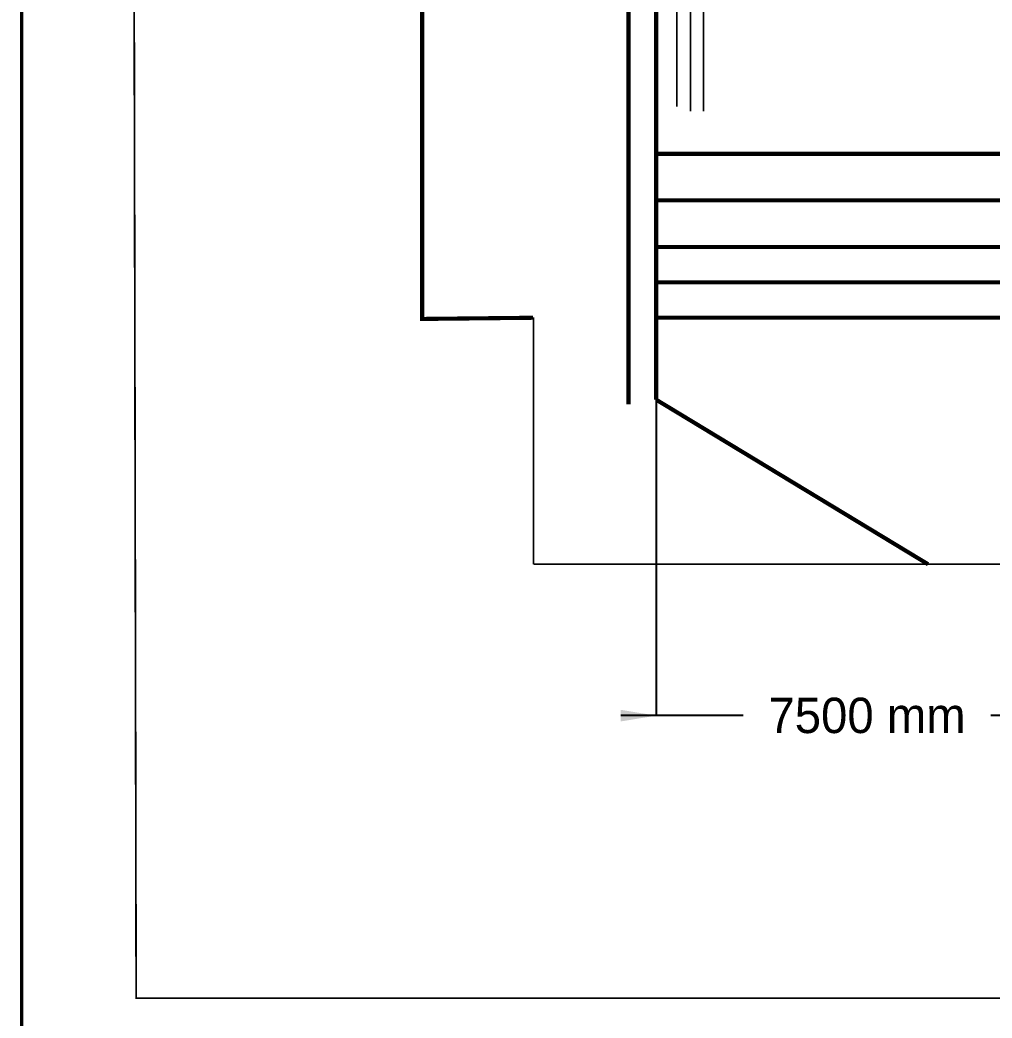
# Model space of a CAD drawing. Extents: x 0.4 to 11.4, y 0.4 to 16.2.
# Drawn here: x 0.361 to 3.109, y 2.902 to 5.723 of the extents above; entities that cross this region are included whole.
import ezdxf

# ---------------------------------------------------------------- set-up
doc = ezdxf.new("R2010")
doc.units = 0
doc.header["$MEASUREMENT"] = 0
doc.dimstyles.get("Standard").update_dxf_attribs({"dimtxt": 0.1, "dimasz": 0.1, "dimexe": 1.25, "dimexo": 0.625, "dimtad": 1, "dimtxsty": 'Standard', "dimcen": 2.5, "dimazin": 3, "dimtfac": 1, "dimtmove": 0, "dimatfit": 3})

# ---------------------------------------------------------------- blocks, each defined once
blk = doc.blocks.new('_CLOSEDFILLED')
at = {"color": 0, "linetype": 'BYBLOCK'}
blk.add_solid([(-1, 0.164), (0, 0), (-1, -0.164)], dxfattribs=at)
blk = doc.blocks.new('*D5')
for p, q in [((2.1594, 5.3445), (2.1594, 3.7566)), ((3.3511, 5.3445), (3.3511, 3.7566)), ((2.4053, 3.7566), (2.0594, 3.7566)), ((3.4511, 3.7566), (3.1053, 3.7566))]:
    blk.add_line(p, q)
at = {"layer": 'Defpoints'}
for p in [(2.1594, 5.3445), (3.3511, 5.3445), (3.3511, 3.7566)]:
    blk.add_point(p, dxfattribs=at)
at = {"xscale": 0.1, "yscale": 0.1}
blk.add_blockref('_CLOSEDFILLED', (2.1594, 3.7566), dxfattribs=at)
at = {"xscale": 0.1, "yscale": 0.1, "rotation": 180}
blk.add_blockref('_CLOSEDFILLED', (3.3511, 3.7566), dxfattribs=at)
at = {"insert": (2.7553, 3.7566), "char_height": 0.1, "attachment_point": 5}
blk.add_mtext('7500 mm', dxfattribs=at)

msp = doc.modelspace()

# ---------------------------------------------------------------- linework, layer by layer
at = {"color": 0}
for points, const_width in [([(11.3461, 0.39111), (11.3461, 16.1828), (0.3661, 16.1828), (0.3661, 0.39111), (11.3461, 0.39111)], 0.01), ([(11.0478, 2.95779), (11.0478, 15.8844), (0.66444, 15.8844), (0.68945, 2.95779), (11.0478, 2.95779)], 0.005)]:
    msp.add_lwpolyline(points, close=True, dxfattribs=dict(at, const_width=const_width))
for points, const_width in [([(1.81108, 4.88113), (1.49778, 4.87776), (1.49778, 13.6594)], 0.01167), ([(2.15944, 12.6895), (2.15944, 4.64947)], 0.01167), ([(2.08111, 12.6744), (2.08111, 4.63612)], 0.01167), ([(2.25612, 5.46446), (2.25612, 12.4094)], 0.005), ([(2.29275, 5.46446), (2.29275, 12.4094)], 0.005), ([(2.21778, 12.4078), (2.21778, 5.47775)], 0.005), ([(3.21778, 5.34446), (2.15944, 5.34446)], 0.01167), ([(3.41613, 5.21278), (2.15944, 5.21278)], 0.01167), ([(4.8061, 5.08111), (2.15944, 5.08111)], 0.01167), ([(2.15944, 4.98112), (4.8061, 4.98112)], 0.01167), ([(1.81278, 4.88276), (1.81278, 4.18446)], 0.005), ([(2.15944, 4.88113), (4.8061, 4.88113)], 0.01167), ([(2.15944, 4.64947), (2.92779, 4.18446)], 0.01167), ([(5.45942, 4.18446), (1.81278, 4.18446)], 0.005)]:
    msp.add_lwpolyline(points, dxfattribs=dict(at, const_width=const_width))

# ---------------------------------------------------------------- dimensions: what is measured, and where the dimension line sits
at = {"linetype": 'Continuous'}
dim = msp.add_linear_dim(base=(3.35113, 3.75661), p1=(3.35113, 5.34446), p2=(2.15944, 5.34446), text='7500 mm', dimstyle='Standard', dxfattribs=at)
dim.commit()
dim.dimension.update_dxf_attribs({"geometry": '*D5', "text_midpoint": (2.75528, 3.75661)})

doc.saveas('drawing.dxf')
